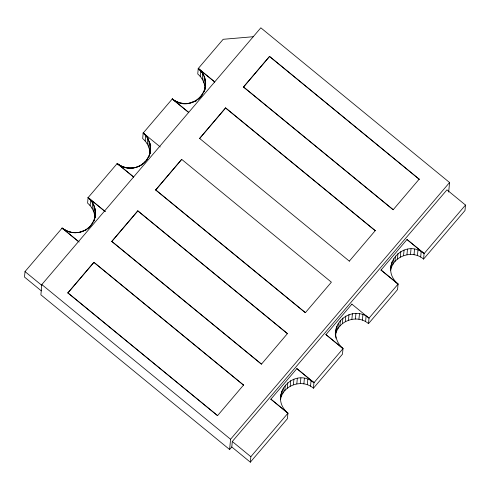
<?xml version="1.0" encoding="UTF-8"?>
<svg xmlns="http://www.w3.org/2000/svg" width="490" height="490" viewBox="0 0 490 490"><rect width="100%" height="100%" fill="white"/><g stroke="black" fill="none" stroke-linecap="round" stroke-linejoin="round"><path stroke-width="0.73" d="M150.504 148.715L150.087 152.365M205.445 86.032L205.573 84.151M137.77 166.716C140.354 165.902 143.307 163.911 145.199 161.688C142.713 164.328 139.521 166.275 136.049 167.298C129.636 169.32 122.169 167.488 117.159 163.568L88.102 197.629C95.146 203.142 96.8 212.917 94.092 221.064M186.329 103.623C191.198 103.702 204.789 97.259 189.354 103.169C183.395 104.48 176.78 102.526 172.229 99.004L143.178 133.066C150.216 138.578 151.876 148.354 149.168 156.5M253.379 36.713L223.164 39.298L198.248 68.502C218.748 85.658 192.386 115.609 172.229 99.004L188.73 112.522M280.574 399.326C283.091 384.871 302.587 378.611 313.435 388.209L313.949 382.635C293.798 366.03 267.43 395.975 287.93 413.137L287.416 418.711L250.335 462.18L231.788 446.972L232.297 441.502L446.954 189.851L465.5 205.059L464.992 210.529L423.58 259.081C412.733 249.484 393.237 255.743 390.72 270.198M335.43 336.103C333.5 318.341 355.348 306.311 369.025 318.071L368.505 323.645C357.43 313.833 337.604 320.619 335.466 335.436L335.981 329.856M423.58 259.081L424.095 253.502C403.944 236.897 377.576 266.848 398.076 284.004L397.562 289.584L368.505 323.645M80.972 231.862C93.878 226.319 81.689 232.352 77.402 232.572C71.975 233.277 66.162 231.256 62.083 228.132L25.008 271.595L24.5 277.071L41.307 290.852M448.681 192.049L449.563 182.525L260.827 27.82L41.834 284.555L40.878 294.815L229.62 449.514L231.788 446.972M71.944 232.438L66.707 230.986L63.547 229.118M243.579 385.018L217.554 415.624L67.859 292.928L93.89 262.328L243.573 385.122L93.89 262.328M72.544 232.609L73.757 232.64M73.751 232.744L75.583 232.689M75.576 232.787L77.402 232.572M77.395 232.67L79.202 232.297M105.197 211.527L88.114 197.525L87.594 203.105C91.875 206.694 94.699 212.041 94.852 217.664M90.687 200.159L88.114 197.525M90.117 226.356L87.428 228.757L90.117 226.356L92.328 223.416L91.293 224.886M90.111 205.555L90.693 200.055L89.462 198.738M92.769 202.995L91.802 201.482L94.282 206.253L95.17 209.818L94.803 208.066M92.157 208.403L92.659 202.927M93.663 211.545L94.172 206.076M94.595 214.902L95.103 209.426M95.023 216.825L94.57 218.656L95.299 215.165L95.385 211.49L95.415 213.383M94.999 217.713L95.421 212.887M137.182 167.01C131.112 169.234 123.768 168.364 118.623 164.548M287.489 333.543L261.458 364.15L111.769 241.46L137.8 210.853L287.477 333.647L137.8 210.853M160.273 146.963L143.184 132.962L142.67 138.535C147.165 142.278 149.922 147.937 149.989 153.793L150.497 148.317M144.532 134.168L145.757 135.595L143.184 132.962M145.187 140.991L145.689 135.522M148.678 140.03C142.67 126.53 154.699 155.557 149.346 141.788M147.227 143.84L147.735 138.364M147.392 158.956L146.357 160.42L149.046 155.777L150.099 152.261M148.74 146.982L149.242 141.512M149.664 150.338L150.173 144.862M155.673 189.985L181.704 159.379L331.387 282.173L305.368 312.675L155.673 189.985L181.704 159.379M176.314 101.589L173.693 99.985M176.865 101.755L180.296 103.047L183.909 103.513M214.755 81.916L198.26 68.398L197.746 73.972C202.241 77.708 204.998 83.374 205.059 89.229M199.608 69.605L200.833 71.032L198.26 68.398M198.983 98.386L197.574 99.629L200.269 97.124L199.406 98.067M200.257 76.428L200.765 70.958M202.921 73.868L201.947 72.355L204.428 77.126L205.524 82.467L204.949 78.939M202.303 79.27L202.811 73.8M202.468 94.392C198.07 101.583 207.576 85.37 203.375 92.739M203.809 82.418L204.318 76.942M225.614 107.904L199.583 138.511L225.614 107.904L375.291 230.704L225.602 108.008M204.74 85.775L205.249 80.299M205.022 89.952L205.567 83.753M419.207 179.126L393.182 209.732L243.487 87.036L269.518 56.43L419.201 179.23L269.518 56.43M217.554 415.624L67.871 292.83M229.62 449.514L230.57 439.254L449.563 182.525M250.335 462.18L250.843 456.705L287.918 413.235L270.848 399.13L287.93 413.137M261.458 364.15L111.781 241.356M280.519 398.603L280.905 394.419M281.297 396.649L281.811 391.069M282.779 393.501L283.3 387.927M284.8 390.659L285.321 385.079M287.299 388.202L287.814 382.629M290.196 386.212L290.711 380.638M293.4 384.748L293.914 379.168M313.949 382.635L296.867 368.627L313.937 382.733L342.994 348.672L325.917 334.566L343.006 348.574L342.486 354.148L313.435 388.209M296.818 383.848L297.338 378.274M305.368 312.675L155.685 189.881M300.346 383.548L300.866 377.974M303.88 383.854L304.394 378.274M307.304 384.748L307.824 379.174M310.519 386.218L311.04 380.638M336.367 332.079L336.887 326.505M335.877 338.167L335.687 333.316M337.855 328.937L338.37 323.357M339.876 326.095L340.391 320.515M342.375 323.639L342.89 318.065M199.595 138.407L349.284 261.103M345.266 321.648L345.787 316.075M348.476 320.184L348.99 314.605M351.93 304.168L369.013 318.169L398.07 284.108L380.993 270.002L398.076 284.004M351.894 319.284L352.408 313.71M355.422 318.984L355.936 313.41M358.95 319.284L359.47 313.71M362.38 320.184L362.894 314.611M365.595 321.654L366.11 316.075M393.182 209.732L243.499 86.932M390.665 269.476L391.057 265.292M391.443 267.516L391.957 261.942M392.925 264.373L393.446 258.793M394.952 261.531L395.467 255.952M397.445 259.075L397.966 253.502M400.342 257.085L400.857 251.511M403.546 255.621L404.066 250.041M424.095 253.502L407.012 239.5L424.089 253.606L465.5 205.059M406.963 254.72L407.484 249.147M410.498 254.42L411.012 248.84M414.026 254.72L414.546 249.147M417.449 255.621L417.97 250.047M420.671 257.091L421.186 251.511M205.451 85.934L204.116 91.213M94.582 218.558L92.316 223.52M94.221 219.692C91.759 226.325 85.646 231.28 78.7 232.493M149.297 155.128C147.294 160.371 143.086 164.726 137.831 166.735M145.187 161.792L146.363 160.316M200.263 97.228L201.439 95.752M67.859 292.928L93.878 262.426M111.769 241.46L137.788 210.957M243.487 87.036L269.506 56.534M349.272 261.207L375.303 230.6M270.835 399.234L296.867 368.627M325.911 334.67L351.936 304.063M380.981 270.106L407.012 239.5M196.074 100.64L197.586 99.525M85.928 229.767L87.434 228.652M134.456 167.745L137.188 167.029M79.196 232.401L80.372 232.113M133.77 167.929L126.714 167.923M77.99 232.554L72.342 232.548M126.028 167.745L120.068 165.559L117.159 163.568L133.654 177.086M71.638 232.487L68.214 231.592L62.083 228.132L78.578 241.65M172.229 99.004L173.687 100.089M117.159 163.568L118.611 164.652M62.083 228.132L63.535 229.216M214.749 82.02L198.248 68.502L199.602 69.709M172.241 98.9L188.736 112.418M117.165 163.464L133.666 176.982M105.191 211.631L88.102 197.629L89.45 198.836M62.095 228.028L79.178 242.029M41.834 284.555L230.57 439.254M25.008 271.595L41.815 285.376M232.297 441.502L250.843 456.705M143.178 133.066L144.526 134.272M343.006 348.574C339.423 345.56 336.912 341.371 336.005 336.771M200.839 70.928L201.935 72.459M145.769 135.491L146.865 137.022M90.693 200.055L91.789 201.586M150.252 145.15L150.491 148.819M95.176 209.714L95.372 211.594M205.531 82.363L205.567 84.249"/></g></svg>
